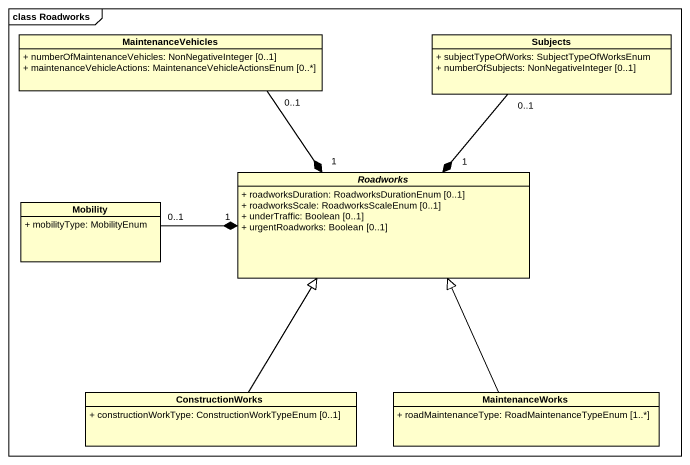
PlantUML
@startuml
mainframe class Roadworks
hide circle
hide empty members
skinparam classAttributeIconSize 0
class MaintenanceVehicles {
  + numberOfMaintenanceVehicles: NonNegativeInteger [0..1]
  + maintenanceVehicleActions: MaintenanceVehicleActionsEnum [0..*]
}
class Subjects {
  + subjectTypeOfWorks: SubjectTypeOfWorksEnum
  + numberOfSubjects: NonNegativeInteger [0..1]
}
abstract class Roadworks {
  + roadworksDuration: RoadworksDurationEnum [0..1]
  + roadworksScale: RoadworksScaleEnum [0..1]
  + underTraffic: Boolean [0..1]
  + urgentRoadworks: Boolean [0..1]
}
class Mobility {
  + mobilityType: MobilityEnum
}
class ConstructionWorks {
  + constructionWorkType: ConstructionWorkTypeEnum [0..1]
}
class MaintenanceWorks {
  + roadMaintenanceType: RoadMaintenanceTypeEnum [1..*]
}
MaintenanceVehicles "0..1" --* "1" Roadworks
Subjects "0..1" --* "1" Roadworks
Mobility "0..1" -right-* "1" Roadworks
ConstructionWorks -up-|> Roadworks
MaintenanceWorks -up-|> Roadworks
@enduml
